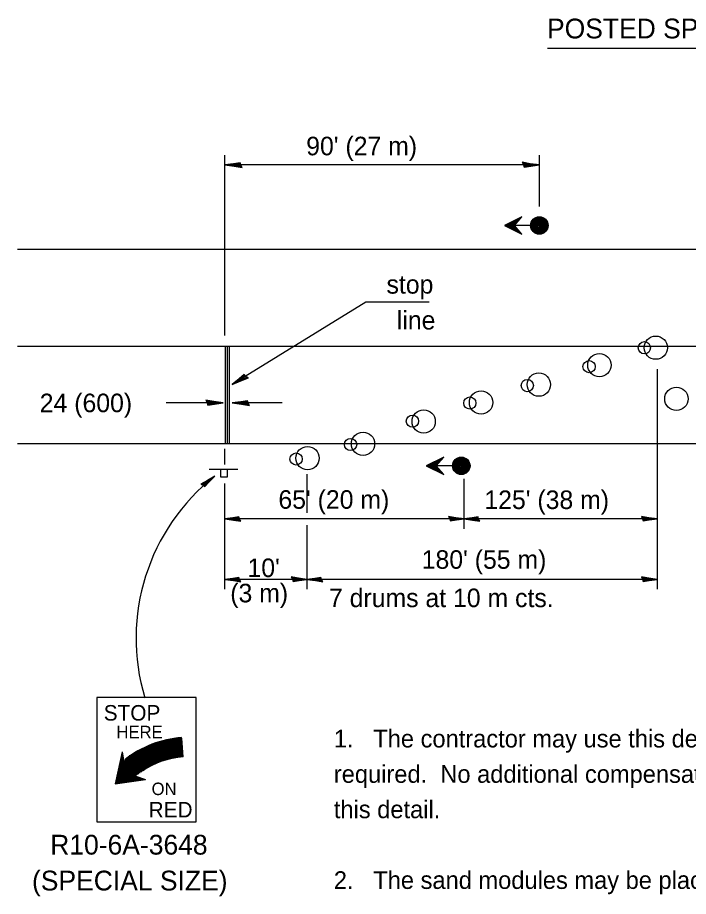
# Model space of a CAD drawing. Extents: x 52832 to 54215, y 64481 to 66497.
# Drawn here: x 53831.2 to 53906.4, y 66159.3 to 66257.9 of the extents above; entities that cross this region are included whole.
import ezdxf

# ---------------------------------------------------------------- set-up
doc = ezdxf.new("R2010")
doc.units = 0
for name, color, linetype in [('Alignment_EX_20 Baseline', 7, 'Continuous'), ('Design_EX_Roadway Dimensions', 7, 'Continuous'), ('Design_EX_Roadway Notes', 7, 'Continuous'), ('Design_PR_EOP', 7, 'Continuous'), ('Sheets_General Details', 7, 'Continuous'), ('Stage_Construction Traffic Control', 7, 'Continuous'), ('Topo_Advertising Sign', 7, 'Continuous')]:
    doc.layers.add(name, color=color, linetype=linetype)

msp = doc.modelspace()

# ---------------------------------------------------------------- linework, layer by layer
at = {"layer": 'Alignment_EX_20 Baseline'}
msp.add_line((53831.17, 66221.008), (54009.517, 66221.008), dxfattribs=at)
at = {"layer": 'Design_EX_Roadway Dimensions'}
for p, q in [((53854.437, 66222.224), (53854.437, 66242.448)), ((53889.711, 66236.676), (53889.711, 66242.448)), ((53889.711, 66241.338), (53854.437, 66241.338)), ((53870.242, 66225.935), (53855.26, 66216.718)), ((53877.363, 66225.935), (53870.242, 66225.935)), ((53902.914, 66218.444), (53902.914, 66193.737)), ((53854.224, 66214.647), (53847.842, 66214.647)), ((53860.84, 66214.647), (53855.246, 66214.647)), ((53863.639, 66206.642), (53863.639, 66202.307)), ((53881.273, 66200.528), (53881.273, 66206.127)), ((53854.437, 66193.737), (53854.437, 66205.624)), ((53881.273, 66201.638), (53854.437, 66201.638)), ((53902.914, 66201.638), (53881.273, 66201.638)), ((53863.639, 66200.951), (53863.639, 66193.737)), ((53863.639, 66194.847), (53854.437, 66194.847)), ((53902.914, 66194.847), (53863.639, 66194.847))]:
    msp.add_line(p, q, dxfattribs=at)
for points in [[(53856.216, 66241.313), (53856.158, 66241.578), (53855.404, 66241.465), (53854.437, 66241.338), (53855.471, 66241.197), (53856.375, 66241.039), (53856.216, 66241.313), (53856.137, 66241.488), (53855.087, 66241.337), (53856.235, 66241.136), (53856.066, 66241.362), (53855.583, 66241.331), (53856.047, 66241.261)], [(53887.932, 66241.365), (53887.992, 66241.1), (53888.744, 66241.214), (53889.711, 66241.338), (53888.679, 66241.481), (53887.774, 66241.639), (53887.932, 66241.365), (53888.011, 66241.19), (53889.062, 66241.341), (53887.914, 66241.542), (53888.084, 66241.316), (53888.565, 66241.347), (53888.102, 66241.417)], [(53856.789, 66217.628), (53856.6, 66217.822), (53856.018, 66217.331), (53855.26, 66216.718), (53856.213, 66217.138), (53857.068, 66217.477), (53856.789, 66217.628), (53856.628, 66217.735), (53855.814, 66217.057), (53856.897, 66217.487), (53856.635, 66217.591), (53856.24, 66217.31), (53856.671, 66217.494)], [(53852.444, 66214.673), (53852.504, 66214.407), (53853.257, 66214.522), (53854.224, 66214.647), (53853.19, 66214.788), (53852.286, 66214.948), (53852.444, 66214.673), (53852.524, 66214.497), (53853.573, 66214.648), (53852.426, 66214.849), (53852.595, 66214.623), (53853.078, 66214.654), (53852.613, 66214.724)], [(53857.025, 66214.62), (53856.966, 66214.887), (53856.213, 66214.772), (53855.246, 66214.647), (53856.28, 66214.505), (53857.184, 66214.346), (53857.025, 66214.62), (53856.946, 66214.797), (53855.895, 66214.645), (53857.044, 66214.444), (53856.875, 66214.669), (53856.392, 66214.638), (53856.855, 66214.569)], [(53856.055, 66201.614), (53856.001, 66201.856), (53855.317, 66201.752), (53854.437, 66201.638), (53855.377, 66201.509), (53856.199, 66201.365), (53856.055, 66201.614), (53855.983, 66201.774), (53855.028, 66201.637), (53856.072, 66201.454), (53855.918, 66201.659), (53855.479, 66201.631), (53855.901, 66201.567)], [(53879.656, 66201.662), (53879.71, 66201.42), (53880.394, 66201.524), (53881.273, 66201.638), (53880.334, 66201.767), (53879.511, 66201.911), (53879.656, 66201.662), (53879.728, 66201.502), (53880.682, 66201.639), (53879.639, 66201.823), (53879.793, 66201.617), (53880.231, 66201.645), (53879.81, 66201.709)], [(53882.891, 66201.614), (53882.837, 66201.856), (53882.153, 66201.752), (53881.273, 66201.638), (53882.213, 66201.509), (53883.035, 66201.365), (53882.891, 66201.614), (53882.819, 66201.774), (53881.864, 66201.637), (53882.908, 66201.454), (53882.754, 66201.659), (53882.315, 66201.631), (53882.737, 66201.567)], [(53901.296, 66201.662), (53901.35, 66201.42), (53902.034, 66201.524), (53902.914, 66201.638), (53901.975, 66201.767), (53901.152, 66201.911), (53901.296, 66201.662), (53901.368, 66201.502), (53902.323, 66201.639), (53901.28, 66201.823), (53901.434, 66201.617), (53901.872, 66201.645), (53901.45, 66201.709)], [(53856.055, 66194.824), (53856.001, 66195.065), (53855.317, 66194.961), (53854.437, 66194.847), (53855.377, 66194.718), (53856.199, 66194.574), (53856.055, 66194.824), (53855.983, 66194.983), (53855.028, 66194.846), (53856.072, 66194.663), (53855.918, 66194.868), (53855.479, 66194.84), (53855.901, 66194.776)], [(53862.022, 66194.871), (53862.076, 66194.629), (53862.76, 66194.733), (53863.639, 66194.847), (53862.7, 66194.976), (53861.878, 66195.121), (53862.022, 66194.871), (53862.094, 66194.711), (53863.048, 66194.849), (53862.005, 66195.032), (53862.159, 66194.826), (53862.598, 66194.854), (53862.176, 66194.918)], [(53865.257, 66194.824), (53865.203, 66195.065), (53864.519, 66194.961), (53863.639, 66194.847), (53864.579, 66194.718), (53865.401, 66194.574), (53865.257, 66194.824), (53865.185, 66194.983), (53864.23, 66194.846), (53865.274, 66194.663), (53865.12, 66194.868), (53864.681, 66194.84), (53865.103, 66194.776)], [(53901.296, 66194.871), (53901.35, 66194.629), (53902.034, 66194.733), (53902.914, 66194.847), (53901.975, 66194.976), (53901.152, 66195.121), (53901.296, 66194.871), (53901.368, 66194.711), (53902.323, 66194.849), (53901.28, 66195.032), (53901.434, 66194.826), (53901.872, 66194.854), (53901.45, 66194.918)]]:
    msp.add_lwpolyline(points, dxfattribs=at)
at = {"layer": 'Design_EX_Roadway Notes'}
msp.add_line((53854.437, 66207.727), (53854.437, 66209.512), dxfattribs=at)
at = {"layer": 'Design_PR_EOP'}
for p, q in [((53831.17, 66231.908), (54009.517, 66231.908)), ((53831.17, 66210.103), (54009.517, 66210.103))]:
    msp.add_line(p, q, dxfattribs=at)
at = {"layer": 'Sheets_General Details'}
msp.add_line((53890.64, 66254.426), (53970.954, 66254.426), dxfattribs=at)
at = {"layer": 'Stage_Construction Traffic Control'}
for p, q in [((53887.751, 66235.538), (53885.786, 66234.557)), ((53886.904, 66234.557), (53887.751, 66235.538)), ((53885.786, 66234.557), (53887.751, 66233.576)), ((53887.751, 66233.576), (53886.904, 66234.557)), ((53888.733, 66234.557), (53886.928, 66234.557)), ((53854.505, 66210.103), (53854.505, 66221.008)), ((53854.725, 66210.103), (53854.725, 66221.008)), ((53854.942, 66210.103), (53854.942, 66221.008)), ((53878.984, 66208.573), (53877.021, 66207.592)), ((53878.138, 66207.592), (53878.984, 66208.573)), ((53877.021, 66207.592), (53878.984, 66206.612)), ((53878.984, 66206.612), (53878.137, 66207.592)), ((53879.968, 66207.591), (53878.163, 66207.591)), ((53849.743, 66174.937), (53849.583, 66177.022)), ((53842.903, 66175.496), (53842.133, 66171.922)), ((53842.903, 66175.496), (53843.064, 66174.58)), ((53842.935, 66175.228), (53842.225, 66171.936)), ((53842.967, 66174.957), (53842.317, 66171.948)), ((53842.998, 66174.688), (53842.41, 66171.962)), ((53843.132, 66174.482), (53842.593, 66171.989)), ((53843.254, 66174.634), (53842.686, 66172.001)), ((53843.374, 66174.784), (53842.777, 66172.014)), ((53843.489, 66174.896), (53842.87, 66172.028)), ((53843.603, 66175.012), (53842.962, 66172.04)), ((53843.715, 66175.121), (53843.053, 66172.054)), ((53843.064, 66174.58), (53843.064, 66174.447)), ((53843.809, 66175.15), (53843.145, 66172.066)), ((53843.905, 66175.179), (53843.236, 66172.08)), ((53844.01, 66175.257), (53843.331, 66172.093)), ((53844.098, 66175.238), (53843.422, 66172.105)), ((53844.182, 66175.22), (53843.515, 66172.119)), ((53844.267, 66175.202), (53843.607, 66172.132)), ((53842.389, 66173.105), (53845.353, 66173.524)), ((53842.408, 66173.196), (53845.341, 66173.612)), ((53842.426, 66173.286), (53845.328, 66173.698)), ((53842.447, 66173.377), (53845.317, 66173.782)), ((53842.468, 66173.466), (53845.305, 66173.87)), ((53843.028, 66174.419), (53842.501, 66171.975)), ((53842.174, 66172.104), (53845.124, 66172.524)), ((53842.193, 66172.195), (53844.93, 66172.584)), ((53842.211, 66172.286), (53844.737, 66172.645)), ((53842.232, 66172.377), (53844.542, 66172.706)), ((53842.251, 66172.469), (53844.398, 66172.772)), ((53842.271, 66172.559), (53844.518, 66172.878)), ((53842.289, 66172.649), (53844.64, 66172.983)), ((53842.311, 66172.741), (53844.762, 66173.089)), ((53842.33, 66172.831), (53844.912, 66173.198)), ((53842.348, 66172.922), (53845.109, 66173.314)), ((53842.369, 66173.014), (53845.366, 66173.44)), ((53844.321, 66172.822), (53845.512, 66172.402)), ((53842.133, 66171.922), (53845.512, 66172.402)), ((53842.153, 66172.014), (53845.319, 66172.463))]:
    msp.add_line(p, q, dxfattribs=at)
for points in [[(53887.63, 66233.669), (53885.878, 66234.566), (53887.63, 66235.451), (53886.861, 66234.555), (53887.592, 66233.714), (53885.98, 66234.566), (53887.505, 66235.349), (53886.817, 66234.555), (53887.462, 66233.816), (53886.098, 66234.555), (53887.369, 66235.223), (53886.749, 66234.555), (53887.316, 66233.93), (53886.194, 66234.566), (53887.211, 66235.093), (53886.721, 66234.555), (53887.182, 66234.048), (53886.281, 66234.555), (53887.079, 66234.986), (53886.678, 66234.555), (53887.054, 66234.159), (53886.373, 66234.555), (53886.95, 66234.869), (53886.648, 66234.566), (53886.91, 66234.274), (53886.455, 66234.555), (53886.793, 66234.758), (53886.63, 66234.566), (53886.749, 66234.412), (53886.533, 66234.55), (53886.678, 66234.652), (53886.62, 66234.555), (53886.648, 66234.498), (53886.587, 66234.555), (53886.616, 66234.579)], [(53890.542, 66234.065), (53890.302, 66233.816), (53889.888, 66233.632), (53889.454, 66233.651), (53889.103, 66233.866), (53888.863, 66234.137), (53888.797, 66234.704), (53889.001, 66235.183), (53889.471, 66235.469), (53889.934, 66235.473), (53890.344, 66235.27), (53890.593, 66234.933), (53890.649, 66234.596), (53890.572, 66234.158), (53890.287, 66233.882), (53889.898, 66233.697), (53889.49, 66233.708), (53889.225, 66233.876), (53888.909, 66234.127), (53888.863, 66234.493), (53888.877, 66234.857), (53889.031, 66235.148), (53889.486, 66235.423), (53889.93, 66235.427), (53890.332, 66235.24), (53890.561, 66234.918), (53890.603, 66234.596), (53890.531, 66234.173), (53890.256, 66233.912), (53889.898, 66233.76), (53889.49, 66233.76), (53889.18, 66233.954), (53888.94, 66234.152), (53888.924, 66234.505), (53888.905, 66234.815), (53889.077, 66235.107), (53889.506, 66235.367), (53889.93, 66235.367), (53890.313, 66235.198), (53890.516, 66234.887), (53890.572, 66234.596), (53890.45, 66234.187), (53890.237, 66233.958), (53889.869, 66233.789), (53889.486, 66233.816), (53889.195, 66233.988), (53889.027, 66234.183), (53888.981, 66234.459), (53888.955, 66234.796), (53889.119, 66235.011), (53889.517, 66235.29), (53889.93, 66235.29), (53890.298, 66235.137), (53890.47, 66234.831), (53890.542, 66234.581), (53890.388, 66234.229), (53890.205, 66234.004), (53889.843, 66233.846), (53889.49, 66233.862), (53889.23, 66234.03), (53889.077, 66234.219), (53889.031, 66234.505), (53889.016, 66234.781), (53889.17, 66234.964), (53889.532, 66235.229), (53889.919, 66235.24), (53890.267, 66235.091), (53890.439, 66234.81), (53890.45, 66234.555), (53890.348, 66234.244), (53890.21, 66234.05), (53889.823, 66233.897), (53889.532, 66233.927), (53889.271, 66234.076), (53889.138, 66234.244), (53889.073, 66234.525), (53889.077, 66234.77), (53889.216, 66234.933), (53889.562, 66235.183), (53889.93, 66235.179), (53890.256, 66235.029), (53890.393, 66234.8), (53890.388, 66234.525), (53890.282, 66234.28), (53890.159, 66234.111), (53889.823, 66233.943), (53889.547, 66233.968), (53889.336, 66234.106), (53889.21, 66234.248), (53889.124, 66234.402), (53889.107, 66234.52), (53889.124, 66234.722), (53889.271, 66234.903), (53889.486, 66235.061), (53889.673, 66235.122), (53889.95, 66235.091), (53890.195, 66235.011), (53890.359, 66234.754), (53890.332, 66234.535), (53890.221, 66234.29), (53890.052, 66234.106)], [(53890.052, 66234.106), (53889.807, 66233.988), (53889.553, 66234.034), (53889.336, 66234.244), (53889.216, 66234.366), (53889.17, 66234.535), (53889.216, 66234.704), (53889.302, 66234.857), (53889.475, 66234.969), (53889.705, 66235.057), (53889.888, 66235.057), (53890.072, 66235.011), (53890.18, 66234.872), (53890.319, 66234.55), (53890.145, 66234.29), (53889.945, 66234.122), (53889.765, 66234.065), (53889.532, 66234.111), (53889.378, 66234.295), (53889.292, 66234.48), (53889.317, 66234.631), (53889.399, 66234.796), (53889.562, 66234.892), (53889.761, 66234.937), (53889.934, 66234.937), (53890.195, 66234.754), (53890.256, 66234.55), (53890.117, 66234.371), (53889.991, 66234.229), (53889.827, 66234.167), (53889.578, 66234.183), (53889.414, 66234.26), (53889.307, 66234.366), (53889.261, 66234.474), (53889.286, 66234.733), (53889.368, 66234.831), (53889.547, 66234.933), (53889.765, 66234.969), (53889.965, 66234.969), (53890.117, 66234.969), (53890.241, 66234.887), (53890.319, 66234.739), (53890.159, 66234.567), (53890.113, 66234.398), (53889.961, 66234.28), (53889.69, 66234.219), (53889.475, 66234.248), (53889.383, 66234.382), (53889.378, 66234.509), (53889.414, 66234.657), (53889.506, 66234.77), (53889.705, 66234.831), (53889.884, 66234.842), (53890.113, 66234.722), (53890.128, 66234.617), (53890.083, 66234.474), (53889.852, 66234.356), (53889.66, 66234.26), (53889.49, 66234.32), (53889.44, 66234.444), (53889.454, 66234.567), (53889.532, 66234.689), (53889.843, 66234.77), (53890.072, 66234.657), (53890.052, 66234.525), (53889.852, 66234.413), (53889.624, 66234.337), (53889.506, 66234.428), (53889.547, 66234.571), (53889.797, 66234.642), (53889.965, 66234.617), (53889.685, 66234.428), (53889.66, 66234.535), (53889.608, 66234.657), (53889.858, 66234.677), (53890.006, 66234.55), (53889.839, 66234.474)], [(53878.865, 66206.706), (53877.113, 66207.599), (53878.865, 66208.484), (53878.096, 66207.59), (53878.826, 66206.749), (53877.217, 66207.599), (53878.74, 66208.383), (53878.052, 66207.59), (53878.696, 66206.85), (53877.332, 66207.59), (53878.604, 66208.257), (53877.985, 66207.59), (53878.55, 66206.967), (53877.428, 66207.599), (53878.443, 66208.128), (53877.955, 66207.59), (53878.417, 66207.082), (53877.515, 66207.59), (53878.314, 66208.021), (53877.913, 66207.59), (53878.288, 66207.193), (53877.608, 66207.59), (53878.182, 66207.904), (53877.883, 66207.599), (53878.145, 66207.309), (53877.69, 66207.59), (53878.027, 66207.794), (53877.863, 66207.599), (53877.985, 66207.444), (53877.766, 66207.584), (53877.913, 66207.687), (53877.854, 66207.59), (53877.883, 66207.531), (53877.82, 66207.59), (53877.848, 66207.613)], [(53881.777, 66207.1), (53881.537, 66206.85), (53881.124, 66206.666), (53880.688, 66206.688), (53880.337, 66206.901), (53880.097, 66207.172), (53880.03, 66207.738), (53880.236, 66208.218), (53880.706, 66208.505), (53881.169, 66208.509), (53881.579, 66208.305), (53881.827, 66207.967), (53881.884, 66207.63), (53881.807, 66207.191), (53881.52, 66206.917), (53881.133, 66206.734), (53880.725, 66206.742), (53880.459, 66206.911), (53880.143, 66207.162), (53880.097, 66207.53), (53880.114, 66207.891), (53880.266, 66208.183), (53880.721, 66208.458), (53881.165, 66208.464), (53881.567, 66208.275), (53881.796, 66207.952), (53881.838, 66207.63), (53881.767, 66207.208), (53881.491, 66206.947), (53881.133, 66206.793), (53880.725, 66206.793), (53880.413, 66206.987), (53880.175, 66207.186), (53880.159, 66207.538), (53880.137, 66207.85), (53880.312, 66208.142), (53880.741, 66208.403), (53881.165, 66208.403), (53881.548, 66208.233), (53881.751, 66207.921), (53881.807, 66207.63), (53881.685, 66207.223), (53881.47, 66206.993), (53881.104, 66206.825), (53880.721, 66206.85), (53880.428, 66207.024), (53880.261, 66207.216), (53880.215, 66207.492), (53880.19, 66207.83), (53880.352, 66208.043), (53880.752, 66208.326), (53881.165, 66208.326), (53881.533, 66208.172), (53881.705, 66207.866), (53881.777, 66207.616), (53881.624, 66207.264), (53881.44, 66207.04), (53881.078, 66206.879), (53880.725, 66206.896), (53880.465, 66207.064), (53880.312, 66207.254), (53880.266, 66207.538), (53880.251, 66207.813), (53880.404, 66207.997), (53880.767, 66208.264), (53881.154, 66208.275), (53881.502, 66208.126), (53881.674, 66207.845), (53881.685, 66207.59), (53881.583, 66207.277), (53881.445, 66207.086), (53881.058, 66206.932), (53880.767, 66206.963), (53880.505, 66207.11), (53880.373, 66207.277), (53880.306, 66207.559), (53880.312, 66207.805), (53880.449, 66207.967), (53880.797, 66208.218), (53881.165, 66208.214), (53881.491, 66208.065), (53881.628, 66207.835), (53881.624, 66207.559), (53881.516, 66207.315), (53881.394, 66207.146), (53881.058, 66206.978), (53880.782, 66207.003), (53880.573, 66207.14), (53880.444, 66207.283), (53880.358, 66207.438), (53880.342, 66207.553), (53880.358, 66207.759), (53880.505, 66207.936), (53880.721, 66208.096), (53880.908, 66208.157), (53881.185, 66208.126), (53881.43, 66208.043), (53881.594, 66207.789), (53881.567, 66207.569), (53881.456, 66207.323), (53881.287, 66207.14)], [(53881.287, 66207.14), (53881.042, 66207.024), (53880.788, 66207.069), (53880.573, 66207.277), (53880.449, 66207.401), (53880.404, 66207.569), (53880.449, 66207.738), (53880.535, 66207.891), (53880.71, 66208.004), (53880.939, 66208.092), (53881.124, 66208.092), (53881.307, 66208.043), (53881.415, 66207.906), (53881.552, 66207.584), (53881.379, 66207.323), (53881.18, 66207.155), (53881.001, 66207.1), (53880.767, 66207.146), (53880.612, 66207.33), (53880.527, 66207.515), (53880.551, 66207.667), (53880.632, 66207.83), (53880.797, 66207.928), (53880.996, 66207.974), (53881.169, 66207.974), (53881.43, 66207.789), (53881.491, 66207.584), (53881.354, 66207.406), (53881.226, 66207.264), (53881.062, 66207.201), (53880.813, 66207.216), (53880.649, 66207.294), (53880.541, 66207.401), (53880.495, 66207.508), (53880.52, 66207.767), (53880.603, 66207.866), (53880.782, 66207.967), (53881.001, 66208.004), (53881.2, 66208.004), (53881.354, 66208.004), (53881.475, 66207.921), (53881.552, 66207.774), (53881.394, 66207.599), (53881.348, 66207.431), (53881.196, 66207.315), (53880.925, 66207.254), (53880.71, 66207.283), (53880.619, 66207.416), (53880.612, 66207.544), (53880.649, 66207.691), (53880.741, 66207.805), (53880.939, 66207.866), (53881.118, 66207.875), (53881.348, 66207.759), (53881.365, 66207.652), (53881.318, 66207.508), (53881.089, 66207.393), (53880.893, 66207.294), (53880.725, 66207.355), (53880.673, 66207.477), (53880.688, 66207.599), (53880.767, 66207.721), (53881.078, 66207.805), (53881.307, 66207.691), (53881.287, 66207.559), (53881.089, 66207.447), (53880.859, 66207.37), (53880.741, 66207.462), (53880.782, 66207.605), (53881.031, 66207.676), (53881.2, 66207.652), (53880.92, 66207.462), (53880.893, 66207.569), (53880.843, 66207.691), (53881.093, 66207.713), (53881.241, 66207.584), (53881.072, 66207.508)], [(53851.999, 66205.434), (53852.19, 66205.277), (53852.663, 66205.782), (53853.285, 66206.416), (53852.466, 66205.936), (53851.731, 66205.541), (53851.999, 66205.434), (53852.154, 66205.353), (53852.818, 66206.051), (53851.885, 66205.55), (53852.133, 66205.484), (53852.461, 66205.776), (53852.09, 66205.565)]]:
    msp.add_lwpolyline(points, dxfattribs=at)
msp.add_lwpolyline([(53840.054, 66181.619), (53840.054, 66167.666), (53851.216, 66167.666), (53851.216, 66181.619)], close=True, dxfattribs=at)
for centre, radius in [((53889.711, 66234.557), 0.981), ((53902.77, 66220.845), 1.308), ((53901.488, 66220.836), 0.686), ((53896.439, 66218.889), 1.308), ((53895.288, 66218.714), 0.686), ((53889.648, 66216.701), 1.308), ((53888.356, 66216.595), 0.686), ((53883.164, 66214.692), 1.308), ((53905.079, 66215.106), 1.308), ((53881.912, 66214.636), 0.686), ((53875.466, 66212.598), 0.686), ((53876.729, 66212.564), 1.308), ((53869.923, 66210.057), 1.308), ((53868.532, 66209.987), 0.686), ((53862.414, 66208.355), 0.686), ((53863.702, 66208.453), 1.308), ((53880.946, 66207.592), 0.981)]:
    msp.add_circle(centre, radius, dxfattribs=at)
for centre, radius, start, end in [((53867.57, 66188.254), 23.108, 128.18847, 196.79648), ((53850.453, 66165.497), 11.559, 94.31109, 129.92261), ((53850.453, 66165.497), 11.559, 94.31109, 129.92261), ((53850.453, 66165.497), 11.471, 94.31109, 129.92261), ((53850.453, 66165.497), 11.384, 94.31109, 129.92261), ((53850.453, 66165.497), 11.297, 94.31109, 129.92261), ((53850.453, 66165.498), 11.646, 94.31034, 128.24844), ((53850.453, 66165.497), 11.21, 94.31109, 129.92261), ((53850.453, 66165.497), 11.123, 94.31109, 129.92261), ((53850.453, 66165.497), 11.035, 94.31109, 129.92261), ((53850.453, 66165.497), 10.948, 94.31109, 129.92261), ((53850.453, 66165.497), 10.861, 94.31109, 129.92261), ((53850.453, 66165.497), 10.774, 94.31109, 129.92261), ((53850.453, 66165.497), 10.687, 94.31109, 129.92261), ((53850.453, 66165.497), 10.599, 94.31109, 129.92261), ((53850.453, 66165.497), 10.512, 94.31109, 129.92261), ((53850.453, 66165.497), 10.425, 94.31109, 129.92261), ((53850.453, 66165.497), 10.338, 94.31109, 129.92261), ((53850.453, 66165.497), 10.25, 94.31109, 129.92261), ((53850.453, 66165.497), 10.163, 94.31109, 129.92261), ((53850.453, 66165.497), 10.076, 94.31109, 129.92261), ((53850.453, 66165.497), 9.989, 94.31109, 129.92261), ((53850.453, 66165.498), 11.646, 129.64966, 129.92261), ((53850.453, 66165.497), 9.902, 94.31109, 129.92261), ((53850.453, 66165.497), 9.814, 94.31109, 129.92261), ((53850.453, 66165.497), 9.727, 94.31109, 129.92261), ((53850.453, 66165.497), 9.64, 94.31109, 129.92261), ((53850.453, 66165.497), 9.553, 94.31109, 129.92261), ((53850.453, 66165.498), 9.466, 94.31009, 123.97014)]:
    msp.add_arc(centre, radius, start, end, dxfattribs=at)
at = {"layer": 'Topo_Advertising Sign'}
msp.add_line((53855.863, 66207.17), (53852.666, 66207.17), dxfattribs=at)
msp.add_lwpolyline([(53854.722, 66206.37), (53854.722, 66207.17), (53853.921, 66207.17), (53853.921, 66206.37)], close=True, dxfattribs=at)

# ---------------------------------------------------------------- texts
at = {"layer": 'Design_EX_Roadway Dimensions'}
for s, height, p in [("90' (27 m)", 2.081, (53863.551, 66242.426)), ('stop', 2.081, (53872.561, 66226.907)), ('line', 2.081, (53873.717, 66222.884)), ('24 (600)', 2.081, (53833.657, 66213.607)), ("65' (20 m)", 2.081, (53860.432, 66202.774)), ("125' (38 m)", 2.08095, (53883.54, 66202.743)), ("180' (55 m)", 2.08095, (53876.509, 66196.039)), ("10'", 2.081, (53856.964, 66195.11)), ('(3 m)', 2.081, (53855.03, 66192.275)), ('7 drums at 10 m cts. ', 2.08095, (53866.104, 66191.738))]:
    msp.add_text(s, height=height, dxfattribs=at).set_placement(p)
at = {"layer": 'Sheets_General Details'}
for s, height, p in [('POSTED SPEED LESS THAN 40 mph (70 km/h)', 2.21968, (53890.567, 66255.537)), ('1.   The contractor may use this detail where greater access to the work area is', 1.98383, (53866.653, 66175.997)), ('required.  No additional compensation will be allowed if the contractor elects to use', 1.98383, (53866.653, 66172.029)), ('this detail.', 1.98383, (53866.653, 66168.062)), ('2.   The sand modules may be placed directly on the pavement or on pallets or skids', 1.98383, (53866.653, 66160.126))]:
    msp.add_text(s, height=height, dxfattribs=at).set_placement(p)
at = {"layer": 'Stage_Construction Traffic Control'}
for s, height, p in [('STOP', 1.7442, (53840.836, 66179.009)), ('HERE', 1.3953, (53842.264, 66177.033)), ('ON', 1.3953, (53846.205, 66170.656)), ('RED', 1.7442, (53845.874, 66168.143)), ('R10-6A-3648', 2.21968, (53834.832, 66163.977)), ('(SPECIAL SIZE)', 2.21968, (53832.787, 66159.953))]:
    msp.add_text(s, height=height, dxfattribs=at).set_placement(p)

doc.saveas('drawing.dxf')
